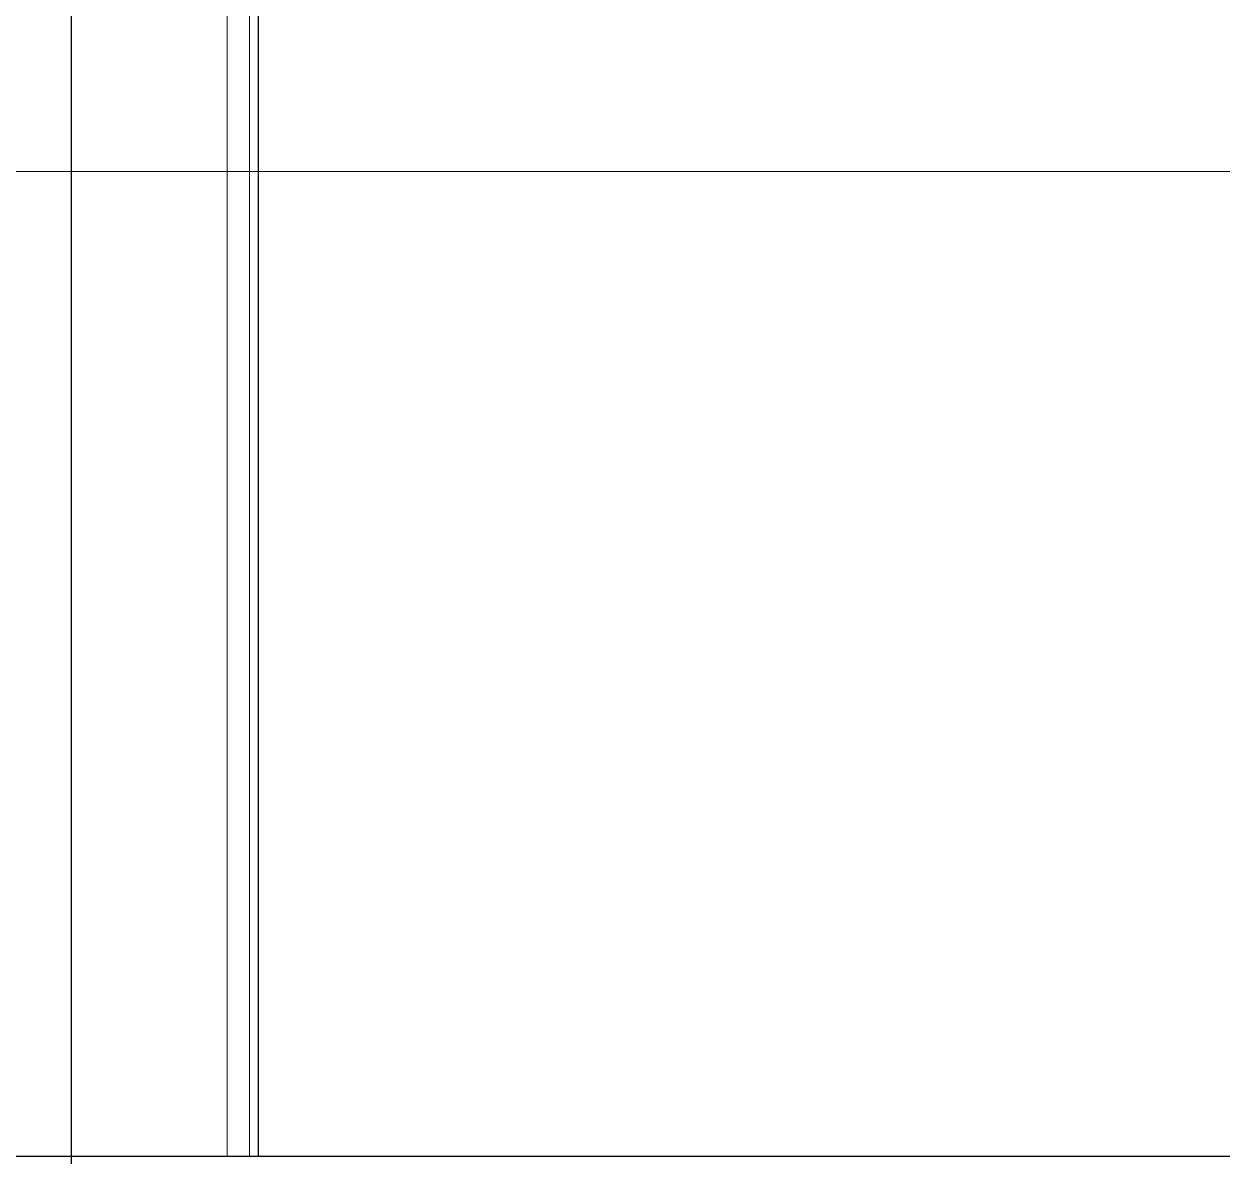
# Model space of a CAD drawing. Header units: millimetres. Extents: x 4754612 to 5801174, y 2368242 to 2777223.
# Drawn here: x 5083549 to 5086435, y 2587750 to 2590475 of the extents above; entities that cross this region are included whole.
import ezdxf

# ---------------------------------------------------------------- set-up
doc = ezdxf.new("R2010")
doc.units = ezdxf.units.MM
doc.header["$LTSCALE"] = 1000
doc.linetypes.add('CEN', pattern=[6.2, 6, -0.1, 0, -0.1])
for name, color, linetype in [('(주)하나기공-LEADER', 7, 'Continuous'), ('A-ELE-8', 8, 'Continuous'), ('A-중심선', 10, 'CEN'), ('CON', 2, 'Continuous')]:
    doc.layers.add(name, color=color, linetype=linetype)
doc.layers.add('박스', color=6, linetype='Continuous', lineweight=15)

msp = doc.modelspace()

# ---------------------------------------------------------------- linework, layer by layer
at = {"layer": '(주)하나기공-LEADER', "color": 8, "lineweight": 9}
for p, q in [((5084038.3, 2592874.621), (5084038.3, 2587749.621)), ((5084091.872, 2592874.621), (5084091.872, 2587749.621))]:
    msp.add_line(p, q, dxfattribs=at)
at = {"layer": 'A-ELE-8'}
msp.add_line((5084113.3, 2596649.621), (5084113.3, 2587749.621), dxfattribs=at)
at = {"layer": 'A-중심선', "ltscale": 5}
for p, q in [((5083663.3, 2560495.412), (5083663.3, 2645427.791)), ((4867905.529, 2587749.621), (5176073.3, 2587749.621))]:
    msp.add_line(p, q, dxfattribs=at)
at = {"layer": 'CON'}
msp.add_line((4907563.3, 2587749.621), (5116763.3, 2587749.621), dxfattribs=at)
at = {"layer": '박스', "ltscale": 0.1}
msp.add_line((5077904.308, 2590119.455), (5089233.366, 2590119.455), dxfattribs=at)

doc.saveas('drawing.dxf')
